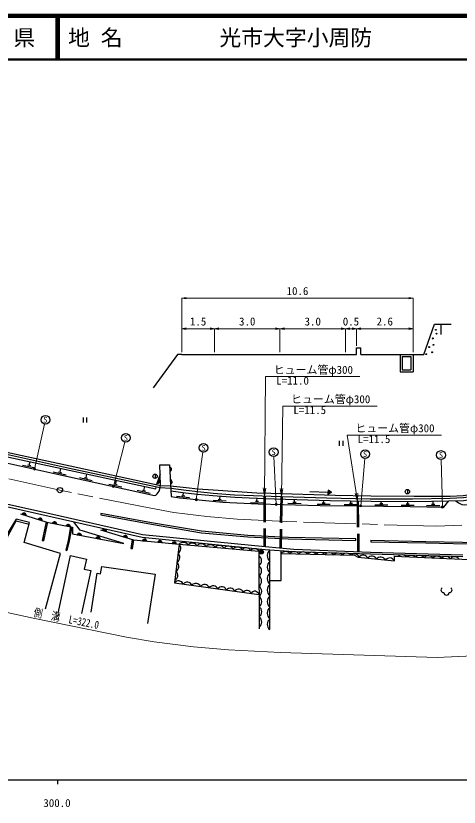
# Model space of a CAD drawing. Units: millimetres at full size, sheet at 1:1000, with parts at other scales. Extents: x 40000 to 680000, y 20000 to 380000.
# Drawn here: x 358421 to 459943, y 198715 to 380000 of the extents above; entities that cross this region are included whole.
import ezdxf
from ezdxf.enums import TextEntityAlignment as Align

# ---------------------------------------------------------------- set-up
doc = ezdxf.new("R2010")
doc.units = ezdxf.units.MM
doc.header["$LTSCALE"] = 1000
doc.linetypes.add('CHAIN', pattern=[18.5, 12, -1.5, 3.5, -1.5])
doc.linetypes.add('DASHED', pattern=[7.5, 6, -1.5])
for name, color, linetype, lineweight in [('M-BGD', 7, 'Continuous', 25), ('M-BMK', 2, 'CHAIN', 13), ('M-BMK-SRVR', 3, 'Continuous', 25), ('M-STR-HTXT', 7, 'Continuous', 13), ('M-STR-STRC', 7, 'Continuous', 25), ('M-TTL', 2, 'Continuous', 140), ('M-TTL-BAND', 7, 'Continuous', 25), ('M-TTL-LINE', 7, 'Continuous', 50)]:
    doc.layers.add(name, color=color, linetype=linetype, lineweight=lineweight)
doc.layers.add('M-TTL-TXT', color=7, linetype='Continuous')
doc.styles.add('ＭＳ ゴシック', font='')
doc.styles.get('ＭＳ ゴシック').set_extended_font_data('MS Gothic')

# ---------------------------------------------------------------- blocks, each defined once
blk = doc.blocks.new('open_arrow')
at = {"color": 0, "linetype": 'Continuous', "lineweight": -2}
blk.add_lwpolyline([(7.5, 1.25), (0, 0), (7.5, -1.25)], dxfattribs=at)
blk = doc.blocks.new('ent')
at = {"layer": 'M-BGD'}
for centre, start, end in [((-676, -505), 122.72029, 277.24592), ((0, -1100), 180, 0), ((676, -505), 262.75408, 57.27971)]:
    blk.add_arc(centre, 600, start, end, dxfattribs=at)

msp = doc.modelspace()

# ---------------------------------------------------------------- hatches: boundary and pattern name
at = {"layer": 'M-BGD'}
for points in [[(393651, 276610, -0.82183), (393698, 275620)], [(391069, 273834, -0.82183), (390756, 272894)], [(393788, 273740, -0.82183), (393835, 272750)], [(429900, 270308), (430718, 270778), (429937, 271307)], [(359850, 265817, -0.82183), (360795, 265517)], [(363514, 264655, -0.82183), (364459, 264355)], [(365654, 263990), (365545, 264011), (365363, 264068), (365288, 263704), (365582, 263643)], [(366817, 263769, -0.82183), (367790, 263584)], [(369936, 263176, -0.82183), (370909, 262990)], [(365379, 262664), (365085, 262725), (364882, 261745), (365176, 261685)], [(371126, 262454), (370830, 262503), (370665, 261517), (370961, 261468)], [(372481, 261122, -0.82183), (373454, 260938)], [(378246, 262150, -0.82183), (379193, 261859)], [(364973, 260705), (364680, 260766), (364477, 259787), (364771, 259726)], [(370795, 260481), (370499, 260531), (370378, 259810), (370314, 259549), (370606, 259478), (370672, 259749)], [(376771, 260309, -0.82183), (377744, 260124)], [(383014, 260684, -0.82183), (383961, 260392)], [(385375, 259959), (385368, 259960), (385085, 260047), (384994, 259419), (385291, 259376)], [(387419, 259764, -0.82183), (388405, 259670)], [(390933, 259428, -0.82183), (391919, 259334)], [(394188, 259117, -0.82183), (395175, 259023)], [(370369, 258506), (370078, 258577), (369841, 257606), (370132, 257535)], [(385196, 258724), (384899, 258767), (384780, 257943), (385077, 257900)], [(414526, 257682, -1), (414722, 256701, -1)]]:
    msp.add_hatch(color=256, dxfattribs=at).paths.add_polyline_path(points)
at = {"layer": 'M-STR-HTXT'}
for points in [[(362896, 276296, -0.41421), (362816, 275951, -0.41421), (362472, 276032, -1)], [(380972, 272318, -1), (380539, 272067, -0.41421), (380630, 272409, -0.41421)], [(399941, 269323, -1), (399538, 269026, -0.41421), (399591, 269375, -0.41421)], [(418212, 268274, -0.41421), (418226, 267921, -0.41421), (417873, 267907, -1)], [(437602, 267898, -1), (437217, 267579, -0.41421), (437250, 267931, -0.41421)], [(456276, 267661, -0.41421), (456282, 267307, -0.41421), (455929, 267301, -1)]]:
    msp.add_hatch(color=256, dxfattribs=at).paths.add_polyline_path(points)

# ---------------------------------------------------------------- linework, layer by layer
at = {"layer": 'M-BGD'}
for p, q in [((455752, 309393), (455752, 306966)), ((436411, 303921), (437411, 303921)), ((436411, 302421), (436411, 303921)), ((437411, 302421), (437411, 303921)), ((437411, 302421), (449411, 302421)), ((446411, 302421), (446411, 298421)), ((446911, 301921), (446911, 298921)), ((446911, 301921), (448911, 301921)), ((448911, 301921), (448911, 298921)), ((449411, 302421), (449411, 298421)), ((446411, 298421), (449411, 298421)), ((446911, 298921), (448911, 298921)), ((373832, 288015), (373832, 286815)), ((374632, 288015), (374632, 286815)), ((432470, 282655), (432470, 281455)), ((433270, 282655), (433270, 281455)), ((361512, 277037), (361696, 277869)), ((359983, 277068), (362912, 276421)), ((361171, 277113), (361854, 276962)), ((368193, 275562), (368877, 275412)), ((368535, 275487), (368722, 276339)), ((393651, 276610), (393698, 275620)), ((367006, 275516), (369936, 274873)), ((372992, 274203), (375922, 273560)), ((374180, 274249), (374863, 274099)), ((374521, 274174), (374712, 275043)), ((390294, 275021), (390294, 274021)), ((391469, 275032), (390667, 272627)), ((391069, 273834), (390756, 272894)), ((379750, 272720), (382680, 272077)), ((380938, 272767), (381621, 272617)), ((381280, 272692), (381476, 273585)), ((387750, 271272), (387952, 272189)), ((390468, 271647), (390574, 272136)), ((393788, 273740), (393835, 272750)), ((386221, 271301), (389151, 270658)), ((387408, 271347), (388092, 271197)), ((396423, 270145), (397118, 270067)), ((396771, 270106), (396851, 270821)), ((429918, 270808), (425721, 270965)), ((429937, 271307), (429900, 270308)), ((430718, 270778), (429900, 270308)), ((430718, 270778), (429937, 271307)), ((448100, 271493), (448100, 270493)), ((395247, 269975), (398228, 269641)), ((403609, 269057), (406603, 268857)), ((404777, 269280), (405475, 269233)), ((405126, 269257), (405176, 270005)), ((412138, 268542), (415137, 268451)), ((413297, 268807), (413997, 268785)), ((413647, 268796), (413670, 269546)), ((420728, 268326), (423727, 268247)), ((421886, 268596), (422585, 268577)), ((422235, 268586), (422252, 269220)), ((428562, 268425), (429262, 268419)), ((428912, 268422), (428917, 269020)), ((434792, 268367), (435492, 268360)), ((435142, 268363), (435147, 268877)), ((442117, 268277), (442136, 268780)), ((448160, 268199), (448168, 268778)), ((453990, 268112), (454001, 268839)), ((427409, 268136), (430409, 268108)), ((433639, 268078), (436639, 268049)), ((440613, 267997), (443613, 267958)), ((441767, 268282), (442467, 268273)), ((446655, 267920), (449655, 267877)), ((447810, 268204), (448510, 268193)), ((452485, 267835), (455485, 267790)), ((453640, 268118), (454340, 268107)), ((359850, 265817), (360795, 265517)), ((377920, 266017), (377856, 265673)), ((363514, 264655), (364459, 264355)), ((365363, 264068), (364477, 259787)), ((365654, 263990), (364771, 259726)), ((365288, 263704), (365582, 263643)), ((366817, 263769), (367790, 263584)), ((369936, 263176), (370909, 262990)), ((364882, 261745), (365176, 261685)), ((365085, 262725), (365379, 262664)), ((370961, 261468), (370665, 261517)), ((371126, 262454), (370830, 262503)), ((372481, 261122), (373454, 260938)), ((378246, 262150), (379193, 261859)), ((364477, 259787), (364771, 259726)), ((364680, 260766), (364973, 260705)), ((370606, 259478), (370314, 259549)), ((370795, 260481), (370499, 260531)), ((376771, 260309), (377744, 260124)), ((383014, 260684), (383961, 260392)), ((385085, 260047), (384780, 257943)), ((384994, 259419), (385291, 259376)), ((385375, 259959), (385077, 257900)), ((387419, 259764), (388405, 259670)), ((390933, 259428), (391919, 259334)), ((436292, 259824), (436300, 260174)), ((439729, 259865), (439722, 259515)), ((369841, 257606), (370132, 257535)), ((370369, 258506), (370078, 258577)), ((384780, 257943), (385077, 257900)), ((384899, 258767), (385196, 258724)), ((394188, 259117), (395175, 259023)), ((416567, 239380), (416602, 257672))]:
    msp.add_line(p, q, dxfattribs=at)
at = {"layer": 'M-BGD', "linetype": 'DASHED'}
for p, q in [((391561, 272434), (393856, 272298)), ((415233, 270037), (415214, 258442)), ((415533, 270025), (415514, 258413)), ((419077, 269899), (418907, 258097)), ((419377, 269890), (419207, 258069)), ((436549, 268847), (436692, 257249)), ((436849, 268841), (436993, 257238))]:
    msp.add_line(p, q, dxfattribs=at)
at = {"layer": 'M-BGD'}
for points in [[(449411, 302421), (451815, 302421), (454261, 309393), (458138, 309393)], [(396411, 302421), (395445, 302421), (389901, 294775)], [(396411, 302421), (403911, 302421), (418911, 302421), (433911, 302421), (436411, 302421)], [(248799, 297888), (277091, 287763), (298824, 281611), (318645, 276619), (328621, 274323), (364503, 266335), (387441, 261158), (415533, 258411), (422057, 257803), (439656, 257137), (460798, 256515)], [(268888, 290172), (279659, 286138), (318400, 275729), (328557, 273820), (364369, 265789), (387342, 260590), (415481, 257752), (422037, 257284), (439644, 256737), (460789, 256115)], [(345458, 281499), (356842, 278927), (370631, 275923), (390468, 271647)], [(345521, 281997), (356950, 279415), (370737, 276411), (391462, 271944)], [(345603, 282491), (357059, 279903), (370843, 276900), (391561, 272434)], [(351045, 278737), (366876, 275237), (390155, 270130), (390497, 270181), (390818, 270522), (391249, 271100), (391465, 271956), (391587, 272560), (391369, 277130), (393626, 277130), (393971, 269894), (395920, 269598), (398367, 269323), (401112, 269025), (405829, 268589), (413946, 268180), (419653, 268055), (428145, 267829), (436475, 267751), (448685, 267592), (456454, 267476), (457590, 268889)], [(459212, 268930), (459766, 268457), (460538, 268081), (461196, 267961), (464092, 268337), (473157, 269729), (472018, 276170), (473913, 276505), (475371, 271421), (475958, 271067), (477062, 270497), (478441, 270885)], [(393856, 272298), (397431, 271952), (400089, 271646), (403592, 271399), (413595, 270761), (416800, 270685), (431545, 270199), (439685, 270054), (449630, 269972), (457903, 269972), (460857, 270112), (466981, 271058), (472723, 272182)], [(393880, 271793), (397412, 271352), (400099, 271027), (403610, 270666), (408495, 270305), (412829, 270134), (416879, 269970), (429555, 269562), (439582, 269345), (449251, 269344), (457915, 269472), (460939, 269686), (467068, 270566), (472816, 271547), (472835, 271550)], [(393909, 271194), (397312, 270762), (399997, 270429), (403553, 270081), (408580, 269755), (413615, 269518), (417622, 269360), (430385, 268976), (439760, 268781), (449630, 268778), (457590, 268889), (460958, 268975), (466964, 269921), (472908, 270988), (472934, 270991)], [(365190, 244159), (368672, 256799), (360337, 259335), (361579, 263903), (358460, 264702), (356237, 260916), (352603, 246910)], [(359485, 265933), (365545, 264011), (371396, 262898), (371396, 261328), (383119, 259105), (373152, 262166), (371596, 264154)], [(377856, 265673), (389452, 263528), (400901, 261563), (411555, 260613), (420817, 260153), (436292, 259824)], [(436300, 260174), (420829, 260503), (411579, 260963), (400947, 261910), (389515, 263872), (377920, 266017)], [(353060, 246904), (356667, 260971), (358475, 264348), (361478, 263532)], [(370912, 262990), (370378, 259810), (369841, 257606)], [(371207, 262934), (370672, 259749), (370132, 257535)], [(377844, 262274), (385368, 259960), (395793, 258963), (414053, 257384), (414134, 239542)], [(439722, 259515), (452310, 259241), (464918, 258976), (469390, 259027), (472752, 259291)], [(439729, 259865), (452317, 259590), (464920, 259326), (469375, 259377), (472725, 259640)], [(395793, 258963), (394783, 250107), (414098, 247439)], [(416589, 250620), (419152, 250622), (419199, 257487)], [(368192, 243496), (370975, 256332), (374575, 255552), (374073, 253235), (375583, 252908), (373456, 243096)], [(419195, 256852), (435988, 256465), (436805, 255995), (445102, 255120), (445102, 256183), (475966, 254869), (483683, 254033)], [(375685, 243415), (377023, 252294), (377842, 252176), (378088, 253883), (390300, 252055), (388553, 240802)]]:
    msp.add_lwpolyline(points, dxfattribs=at)
at = {"layer": 'M-BGD', "linetype": 'DASHED'}
msp.add_lwpolyline([(391461, 271939), (393817, 271799), (393880, 271793)], dxfattribs=at)
at = {"layer": 'M-BGD'}
for centre, radius in [((454605, 308064), 100), ((454732, 307193), 100), ((453892, 306107), 100), ((454045, 304636), 100), ((453065, 304113), 100), ((453771, 302926), 100), ((452412, 302502), 100), ((390294, 274521), 500), ((448100, 270993), 500), ((414624, 257192), 500)]:
    msp.add_circle(centre, radius, dxfattribs=at)
for centre, radius, start, end in [((393577, 276110), 505, 283.89928, 81.55747), ((390820, 273395), 505, 262.72693, 60.38512), ((393714, 273241), 505, 283.89928, 81.55747), ((360293, 265574), 505, 353.57196, 151.23015), ((363957, 264412), 505, 353.57196, 151.23015), ((367285, 263580), 505, 0.40219, 158.06038), ((370404, 262987), 505, 0.40219, 158.06038), ((372950, 260934), 505, 0.43299, 158.09118), ((378691, 261911), 505, 354.0774, 151.73559), ((377239, 260121), 505, 0.43299, 158.09118), ((383459, 260445), 505, 354.0774, 151.73559), ((387903, 259619), 505, 5.71047, 163.36866), ((391417, 259284), 505, 5.71047, 163.36866), ((394672, 258972), 505, 5.71047, 163.36866), ((396757, 258080), 1308, 32.61833, 137.49472), ((394932, 258015), 1281, 299.19824, 47.79026), ((398822, 257901), 1308, 32.61833, 137.49472), ((400888, 257723), 1308, 32.61833, 137.49472), ((402953, 257544), 1308, 32.61833, 137.49472), ((405019, 257365), 1308, 32.61833, 137.49472), ((407084, 257187), 1308, 32.61833, 137.49472), ((409149, 257008), 1308, 32.61833, 137.49472), ((411166, 256956), 1188, 29.72841, 140.38464), ((413064, 256754), 1173, 32.46693, 137.64612), ((417774, 256351), 1766, 131.57265, 228.20777), ((394696, 255947), 1281, 299.19824, 47.79026), ((413276, 255188), 1412, 304.14515, 56.37449), ((420173, 255904), 1362, 41.44966, 135.90828), ((422174, 255918), 1322, 39.54342, 137.81453), ((424172, 255812), 1362, 41.4258, 135.93214), ((426170, 255713), 1399, 43.04229, 134.31565), ((428168, 255587), 1455, 45.26828, 132.08966), ((430167, 255537), 1458, 45.38868, 131.96926), ((432165, 255423), 1509, 47.1669, 130.19105), ((434165, 255383), 1504, 46.9894, 130.36854), ((435944, 255561), 1191, 19.95386, 129.28205), ((437996, 255277), 1160, 24.46891, 143.49854), ((439985, 255068), 1160, 24.46891, 143.49854), ((441974, 254858), 1160, 24.46891, 143.49854), ((443997, 254570), 1235, 26.45993, 141.50752), ((446908, 254997), 1492, 45.49233, 129.63483), ((448906, 254901), 1501, 45.78056, 129.34659), ((450907, 254890), 1446, 43.82233, 131.30483), ((452909, 254889), 1387, 41.41273, 133.71442), ((454909, 254855), 1352, 39.84059, 135.28656), ((456910, 254844), 1303, 37.42167, 137.70548), ((458911, 254812), 1270, 35.59309, 139.53406), ((394461, 253880), 1281, 299.19824, 47.79026), ((413287, 252844), 1412, 304.14515, 56.37449), ((417769, 253713), 1766, 131.57265, 228.20777), ((394225, 251813), 1281, 299.19824, 47.79026), ((417764, 251075), 1766, 131.57265, 228.20777), ((395691, 249371), 1169, 23.29647, 140.97739), ((397674, 249097), 1169, 23.29647, 140.97739), ((413297, 250500), 1412, 304.14515, 56.37449), ((399656, 248823), 1169, 23.29647, 140.97739), ((401638, 248549), 1169, 23.29647, 140.97739), ((403620, 248276), 1169, 23.29647, 140.97739), ((405603, 248002), 1169, 23.29647, 140.97739), ((407540, 247843), 1064, 20.03454, 144.23932), ((409452, 247467), 1175, 23.29533, 140.97853), ((411357, 247430), 967, 15.58159, 148.69227), ((413308, 248157), 1412, 304.14515, 56.37449), ((417759, 248436), 1766, 131.57265, 228.20777), ((413141, 247185), 990, 14.8736, 149.40026), ((413319, 245813), 1412, 304.14515, 56.37449), ((417754, 245798), 1766, 131.57265, 228.20777), ((413329, 243469), 1412, 304.14515, 56.37449), ((417749, 243160), 1766, 131.57265, 228.20777), ((413340, 241126), 1412, 304.14515, 56.37449), ((417549, 240610), 1574, 128.38642, 231.394)]:
    msp.add_arc(centre, radius, start, end, dxfattribs=at)
at = {"layer": 'M-BMK'}
msp.add_lwpolyline([(460545, 263294), (454753, 263052), (420300, 264143), (409105, 264714), (402197, 265268), (394621, 266242), (389322, 267180), (368517, 271347), (315753, 282838), (307599, 284776), (300968, 286517), (290370, 289790), (282039, 292875), (272143, 297026)], dxfattribs=at)
at = {"layer": 'M-BMK-SRVR'}
msp.add_circle((368517, 271347), 600, dxfattribs=at)
at = {"layer": 'M-STR-HTXT'}
for p, q in [((396411, 302921), (396411, 315301)), ((396411, 315300), (449411, 315300)), ((449411, 302921), (449411, 315301)), ((396411, 308323), (403911, 308323)), ((403911, 302921), (403911, 308324)), ((403911, 308323), (418911, 308323)), ((418911, 302921), (418911, 308324)), ((418911, 308323), (433911, 308323)), ((433911, 302921), (433911, 308324)), ((433911, 308323), (436411, 308323)), ((436411, 304421), (436411, 308324)), ((436411, 308323), (449411, 308323)), ((362684, 276164), (364989, 286493)), ((380755, 272192), (383374, 282351)), ((399740, 269174), (401274, 280036)), ((418042, 268090), (417508, 279041)), ((437410, 267739), (438313, 278601)), ((456103, 267481), (455805, 278386))]:
    msp.add_line(p, q, dxfattribs=at)
for points in [[(415362, 270032), (415584, 297341), (437234, 297341)], [(419245, 269894), (419551, 290606), (441201, 290606)], [(436689, 268845), (434265, 283958), (455915, 283958)], [(463108, 233375), (454904, 233032), (419062, 234167), (407140, 234775), (399083, 235422), (390092, 236577), (383761, 237698), (362378, 241981), (309093, 253586), (300322, 255670), (292730, 257663), (280727, 261369), (271022, 264964)]]:
    msp.add_lwpolyline(points, dxfattribs=at)
for centre in [(362684, 276164), (380755, 272192), (399740, 269174), (418042, 268090), (437410, 267739), (456103, 267481)]:
    msp.add_circle(centre, 250, dxfattribs=at)
at = {"layer": 'M-STR-STRC'}
for centre in [(365207, 287469), (383624, 283319), (401414, 281027), (417459, 280040), (438396, 279597), (455778, 279386)]:
    msp.add_circle(centre, 1000, dxfattribs=at)
at = {"layer": 'M-TTL'}
msp.add_line((680000, 380000), (40000, 380000), dxfattribs=at)
at = {"layer": 'M-TTL-BAND'}
for p, q in [((40000, 205000), (579000, 205000)), ((368000, 205000), (368000, 204000))]:
    msp.add_line(p, q, dxfattribs=at)
at = {"layer": 'M-TTL-LINE'}
for p, q in [((367750, 380000), (367750, 370000)), ((368250, 380000), (368250, 370000)), ((40000, 370000), (680000, 370000))]:
    msp.add_line(p, q, dxfattribs=at)

# ---------------------------------------------------------------- block references
msp.add_blockref('ent', (457041, 248980))
at = {"layer": 'M-STR-HTXT', "xscale": 133, "yscale": 133}
for p in [(396411, 315300), (396411, 308323), (403911, 308323), (418911, 308323), (433911, 308323), (436411, 308323)]:
    msp.add_blockref('open_arrow', p, dxfattribs=at)
at = {"layer": 'M-STR-HTXT'}
for p, xscale, yscale, rotation in [((449411, 315300), 133, 133, 180), ((403911, 308323), 133, 133, 180), ((418911, 308323), 133, 133, 180), ((433911, 308323), 133, 133, 180), ((436411, 308323), 133, 133, 180), ((449411, 308323), 133, 133, 180), ((415362, 270032), 240, 240, 89.5), ((419245, 269894), 240, 240, 89.2), ((436689, 268845), 240, 240, 99.1)]:
    msp.add_blockref('open_arrow', p, dxfattribs=dict(at, xscale=xscale, yscale=yscale, rotation=rotation))

# ---------------------------------------------------------------- texts
at = {"layer": 'M-STR-HTXT', "style": 'ＭＳ ゴシック'}
for s, p in [('10.6', (422911, 315488)), ('1.5', (400161, 308510)), ('3.0', (411411, 308510)), ('3.0', (426411, 308510)), ('0.5', (435161, 308510)), ('2.6', (442911, 308510))]:
    msp.add_text(s, height=1833, dxfattribs=at).set_placement(p, align=Align.BOTTOM_CENTER)
for p in [(417484, 297441), (421451, 290706), (436165, 284058)]:
    msp.add_text('ヒューム管φ300', height=1833, dxfattribs=at).set_placement(p, align=Align.BOTTOM_LEFT)
for s, p in [('L=11.0', (418051, 297341)), ('L=11.5', (421986, 290606)), ('L=11.5', (436699, 283958))]:
    msp.add_text(s, height=1833, dxfattribs=at).set_placement(p, align=Align.TOP_LEFT)
at = {"layer": 'M-STR-HTXT', "style": 'ＭＳ ゴシック', "width": 0.8}
msp.add_text('側\u3000溝\u3000L=322.0', height=1833, rotation=348.672, dxfattribs=at).set_placement((369689, 240464), align=Align.BOTTOM_CENTER)
at = {"layer": 'M-STR-STRC', "style": 'ＭＳ ゴシック'}
for p in [(365207, 287469), (383624, 283319), (401414, 281027), (417459, 280040), (438396, 279597), (455778, 279386)]:
    msp.add_text('S', height=1320, dxfattribs=at).set_placement(p, align=Align.MIDDLE_CENTER)
at = {"layer": 'M-TTL-BAND', "style": 'ＭＳ ゴシック'}
msp.add_text('300.0', height=1833, dxfattribs=at).set_placement((367844, 198195), align=Align.BOTTOM_CENTER)
at = {"layer": 'M-TTL-TXT', "style": 'ＭＳ ゴシック'}
msp.add_text('山\u3000口\u3000県', height=3666, dxfattribs=at).set_placement((350375, 375000), align=Align.MIDDLE_CENTER)
for s, p in [('地 名', (370380, 375000)), ('光市大字小周防', (405024, 375000))]:
    msp.add_text(s, height=3666, dxfattribs=at).set_placement(p, align=Align.MIDDLE_LEFT)

doc.saveas('drawing.dxf')
